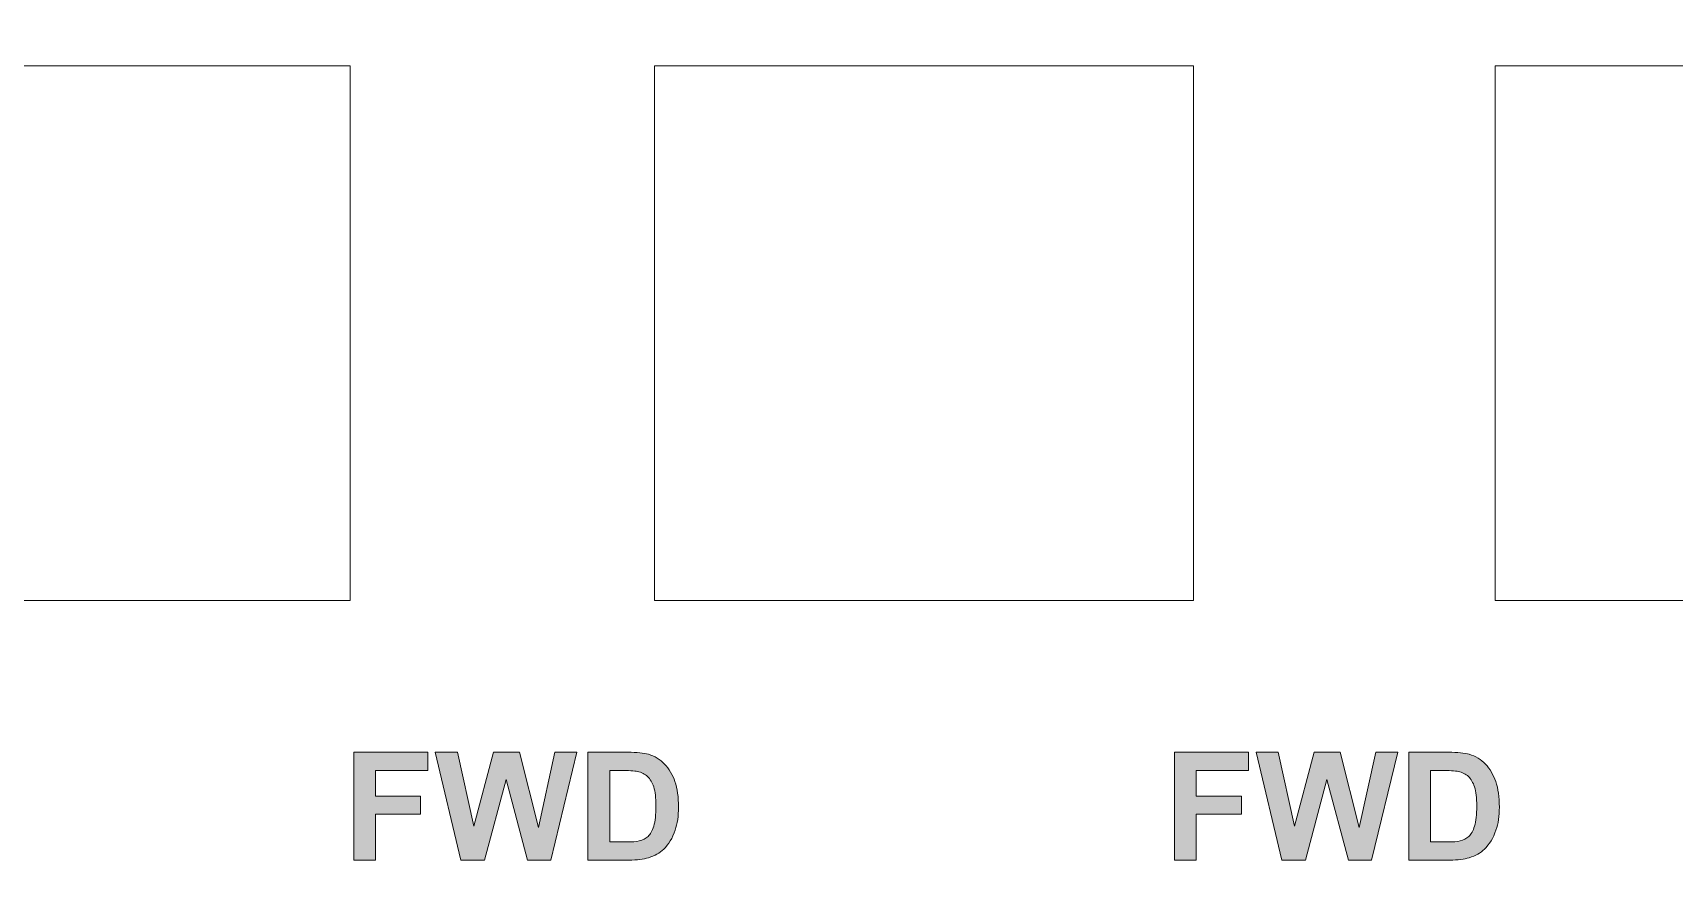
# Model space of a CAD drawing. Header units: inches. Extents: x -5.25 to 4.1, y -1.02 to 4.
# Drawn here: x 0.845 to 2.054, y 2.184 to 2.806 of the extents above; entities that cross this region are included whole.
import ezdxf

# ---------------------------------------------------------------- set-up
doc = ezdxf.new("R2010")
doc.units = ezdxf.units.IN
doc.header["$MEASUREMENT"] = 0
doc.layers.add('Layer 1', color=7, linetype='Continuous', lineweight=0)

# ---------------------------------------------------------------- blocks, each defined once
blk = doc.blocks.new('Block_21')
at = {"layer": 'Layer 1', "true_color": 0x231f20, "transparency": 33554687}
h = blk.add_hatch(color=250, dxfattribs=at)
h.dxf.hatch_style = 2
edge = h.paths.add_edge_path()
edge.add_spline(control_points=[(1.0816, 2.1968), (1.0816, 2.1968), (1.0816, 2.2763), (1.0816, 2.2763), (1.0816, 2.2763), (1.1361, 2.2763), (1.1361, 2.2763), (1.1361, 2.2763), (1.1361, 2.2629), (1.1361, 2.2629), (1.1361, 2.2629), (1.0976, 2.2629), (1.0976, 2.2629), (1.0976, 2.2629), (1.0976, 2.244), (1.0976, 2.244), (1.0976, 2.244), (1.1308, 2.244), (1.1308, 2.244), (1.1308, 2.244), (1.1308, 2.2306), (1.1308, 2.2306), (1.1308, 2.2306), (1.0976, 2.2306), (1.0976, 2.2306), (1.0976, 2.2306), (1.0976, 2.1968), (1.0976, 2.1968), (1.0976, 2.1968), (1.0816, 2.1968), (1.0816, 2.1968)], knot_values=[0, 0, 0, 0, 1, 1, 1, 2, 2, 2, 3, 3, 3, 4, 4, 4, 5, 5, 5, 6, 6, 6, 7, 7, 7, 8, 8, 8, 9, 9, 9, 10, 10, 10, 10], degree=3, periodic=0)
h = blk.add_hatch(color=250, dxfattribs=at)
h.dxf.hatch_style = 2
edge = h.paths.add_edge_path()
edge.add_spline(control_points=[(1.1606, 2.1968), (1.1606, 2.1968), (1.1416, 2.2763), (1.1416, 2.2763), (1.1416, 2.2763), (1.1581, 2.2763), (1.1581, 2.2763), (1.1581, 2.2763), (1.1701, 2.2217), (1.1701, 2.2217), (1.1701, 2.2217), (1.1846, 2.2763), (1.1846, 2.2763), (1.1846, 2.2763), (1.2037, 2.2763), (1.2037, 2.2763), (1.2037, 2.2763), (1.2176, 2.2208), (1.2176, 2.2208), (1.2176, 2.2208), (1.2298, 2.2763), (1.2298, 2.2763), (1.2298, 2.2763), (1.246, 2.2763), (1.246, 2.2763), (1.246, 2.2763), (1.2267, 2.1968), (1.2267, 2.1968), (1.2267, 2.1968), (1.2097, 2.1968), (1.2097, 2.1968), (1.2097, 2.1968), (1.1938, 2.2563), (1.1938, 2.2563), (1.1938, 2.2563), (1.178, 2.1968), (1.178, 2.1968), (1.178, 2.1968), (1.1606, 2.1968), (1.1606, 2.1968)], knot_values=[0, 0, 0, 0, 1, 1, 1, 2, 2, 2, 3, 3, 3, 4, 4, 4, 5, 5, 5, 6, 6, 6, 7, 7, 7, 8, 8, 8, 9, 9, 9, 10, 10, 10, 11, 11, 11, 12, 12, 12, 13, 13, 13, 13], degree=3, periodic=0)
h = blk.add_hatch(color=250, dxfattribs=at)
h.dxf.hatch_style = 2
edge = h.paths.add_edge_path()
edge.add_spline(control_points=[(1.2702, 2.2629), (1.2702, 2.2629), (1.2702, 2.2102), (1.2702, 2.2102), (1.2702, 2.2102), (1.2822, 2.2102), (1.2822, 2.2102), (1.2867, 2.2102), (1.2899, 2.2104), (1.2919, 2.211), (1.2945, 2.2116), (1.2967, 2.2127), (1.2984, 2.2143), (1.3001, 2.2158), (1.3015, 2.2184), (1.3026, 2.2219), (1.3037, 2.2255), (1.3042, 2.2304), (1.3042, 2.2365), (1.3042, 2.2427), (1.3037, 2.2474), (1.3026, 2.2507), (1.3015, 2.254), (1.3, 2.2565), (1.298, 2.2584), (1.2961, 2.2602), (1.2936, 2.2615), (1.2906, 2.2621), (1.2884, 2.2626), (1.284, 2.2629), (1.2774, 2.2629), (1.2774, 2.2629), (1.2702, 2.2629), (1.2702, 2.2629)], knot_values=[0, 0, 0, 0, 1, 1, 1, 2, 2, 2, 3, 3, 3, 4, 4, 4, 5, 5, 5, 6, 6, 6, 7, 7, 7, 8, 8, 8, 9, 9, 9, 10, 10, 10, 11, 11, 11, 11], degree=3, periodic=0)
edge = h.paths.add_edge_path()
edge.add_spline(control_points=[(1.2541, 2.2763), (1.2541, 2.2763), (1.2835, 2.2763), (1.2835, 2.2763), (1.2901, 2.2763), (1.2952, 2.2758), (1.2986, 2.2748), (1.3033, 2.2734), (1.3073, 2.271), (1.3106, 2.2675), (1.314, 2.264), (1.3165, 2.2597), (1.3182, 2.2546), (1.32, 2.2495), (1.3208, 2.2433), (1.3208, 2.2358), (1.3208, 2.2293), (1.32, 2.2236), (1.3184, 2.2189), (1.3164, 2.2131), (1.3136, 2.2084), (1.3099, 2.2048), (1.3071, 2.2021), (1.3033, 2.2), (1.2986, 2.1985), (1.295, 2.1974), (1.2903, 2.1968), (1.2844, 2.1968), (1.2844, 2.1968), (1.2541, 2.1968), (1.2541, 2.1968), (1.2541, 2.1968), (1.2541, 2.2763), (1.2541, 2.2763)], knot_values=[0, 0, 0, 0, 1, 1, 1, 2, 2, 2, 3, 3, 3, 4, 4, 4, 5, 5, 5, 6, 6, 6, 7, 7, 7, 8, 8, 8, 9, 9, 9, 10, 10, 10, 11, 11, 11, 11], degree=3, periodic=0)
at = {"layer": 'Layer 1'}
for points, knots in [([(1.0816, 2.1968), (1.0816, 2.1968), (1.0816, 2.2763), (1.0816, 2.2763), (1.0816, 2.2763), (1.1361, 2.2763), (1.1361, 2.2763), (1.1361, 2.2763), (1.1361, 2.2629), (1.1361, 2.2629), (1.1361, 2.2629), (1.0976, 2.2629), (1.0976, 2.2629), (1.0976, 2.2629), (1.0976, 2.244), (1.0976, 2.244), (1.0976, 2.244), (1.1308, 2.244), (1.1308, 2.244), (1.1308, 2.244), (1.1308, 2.2306), (1.1308, 2.2306), (1.1308, 2.2306), (1.0976, 2.2306), (1.0976, 2.2306), (1.0976, 2.2306), (1.0976, 2.1968), (1.0976, 2.1968), (1.0976, 2.1968), (1.0816, 2.1968), (1.0816, 2.1968)], [0, 0, 0, 0, 1, 1, 1, 2, 2, 2, 3, 3, 3, 4, 4, 4, 5, 5, 5, 6, 6, 6, 7, 7, 7, 8, 8, 8, 9, 9, 9, 10, 10, 10, 10]), ([(1.1606, 2.1968), (1.1606, 2.1968), (1.1416, 2.2763), (1.1416, 2.2763), (1.1416, 2.2763), (1.1581, 2.2763), (1.1581, 2.2763), (1.1581, 2.2763), (1.1701, 2.2217), (1.1701, 2.2217), (1.1701, 2.2217), (1.1846, 2.2763), (1.1846, 2.2763), (1.1846, 2.2763), (1.2037, 2.2763), (1.2037, 2.2763), (1.2037, 2.2763), (1.2176, 2.2208), (1.2176, 2.2208), (1.2176, 2.2208), (1.2298, 2.2763), (1.2298, 2.2763), (1.2298, 2.2763), (1.246, 2.2763), (1.246, 2.2763), (1.246, 2.2763), (1.2267, 2.1968), (1.2267, 2.1968), (1.2267, 2.1968), (1.2097, 2.1968), (1.2097, 2.1968), (1.2097, 2.1968), (1.1938, 2.2563), (1.1938, 2.2563), (1.1938, 2.2563), (1.178, 2.1968), (1.178, 2.1968), (1.178, 2.1968), (1.1606, 2.1968), (1.1606, 2.1968)], [0, 0, 0, 0, 1, 1, 1, 2, 2, 2, 3, 3, 3, 4, 4, 4, 5, 5, 5, 6, 6, 6, 7, 7, 7, 8, 8, 8, 9, 9, 9, 10, 10, 10, 11, 11, 11, 12, 12, 12, 13, 13, 13, 13]), ([(1.2541, 2.2763), (1.2541, 2.2763), (1.2835, 2.2763), (1.2835, 2.2763), (1.2901, 2.2763), (1.2952, 2.2758), (1.2986, 2.2748), (1.3033, 2.2734), (1.3073, 2.271), (1.3106, 2.2675), (1.314, 2.264), (1.3165, 2.2597), (1.3182, 2.2546), (1.32, 2.2495), (1.3208, 2.2433), (1.3208, 2.2358), (1.3208, 2.2293), (1.32, 2.2236), (1.3184, 2.2189), (1.3164, 2.2131), (1.3136, 2.2084), (1.3099, 2.2048), (1.3071, 2.2021), (1.3033, 2.2), (1.2986, 2.1985), (1.295, 2.1974), (1.2903, 2.1968), (1.2844, 2.1968), (1.2844, 2.1968), (1.2541, 2.1968), (1.2541, 2.1968), (1.2541, 2.1968), (1.2541, 2.2763), (1.2541, 2.2763)], [0, 0, 0, 0, 1, 1, 1, 2, 2, 2, 3, 3, 3, 4, 4, 4, 5, 5, 5, 6, 6, 6, 7, 7, 7, 8, 8, 8, 9, 9, 9, 10, 10, 10, 11, 11, 11, 11]), ([(1.2702, 2.2629), (1.2702, 2.2629), (1.2702, 2.2102), (1.2702, 2.2102), (1.2702, 2.2102), (1.2822, 2.2102), (1.2822, 2.2102), (1.2867, 2.2102), (1.2899, 2.2104), (1.2919, 2.211), (1.2945, 2.2116), (1.2967, 2.2127), (1.2984, 2.2143), (1.3001, 2.2158), (1.3015, 2.2184), (1.3026, 2.2219), (1.3037, 2.2255), (1.3042, 2.2304), (1.3042, 2.2365), (1.3042, 2.2427), (1.3037, 2.2474), (1.3026, 2.2507), (1.3015, 2.254), (1.3, 2.2565), (1.298, 2.2584), (1.2961, 2.2602), (1.2936, 2.2615), (1.2906, 2.2621), (1.2884, 2.2626), (1.284, 2.2629), (1.2774, 2.2629), (1.2774, 2.2629), (1.2702, 2.2629), (1.2702, 2.2629)], [0, 0, 0, 0, 1, 1, 1, 2, 2, 2, 3, 3, 3, 4, 4, 4, 5, 5, 5, 6, 6, 6, 7, 7, 7, 8, 8, 8, 9, 9, 9, 10, 10, 10, 11, 11, 11, 11])]:
    blk.add_open_spline(points, degree=3, knots=knots, dxfattribs=at)
blk = doc.blocks.new('Block_23')
at = {"layer": 'Layer 1', "true_color": 0x231f20, "transparency": 33554687}
h = blk.add_hatch(color=250, dxfattribs=at)
h.dxf.hatch_style = 2
edge = h.paths.add_edge_path()
edge.add_spline(control_points=[(1.6861, 2.1968), (1.6861, 2.1968), (1.6861, 2.2763), (1.6861, 2.2763), (1.6861, 2.2763), (1.7406, 2.2763), (1.7406, 2.2763), (1.7406, 2.2763), (1.7406, 2.2629), (1.7406, 2.2629), (1.7406, 2.2629), (1.7022, 2.2629), (1.7022, 2.2629), (1.7022, 2.2629), (1.7022, 2.244), (1.7022, 2.244), (1.7022, 2.244), (1.7354, 2.244), (1.7354, 2.244), (1.7354, 2.244), (1.7354, 2.2306), (1.7354, 2.2306), (1.7354, 2.2306), (1.7022, 2.2306), (1.7022, 2.2306), (1.7022, 2.2306), (1.7022, 2.1968), (1.7022, 2.1968), (1.7022, 2.1968), (1.6861, 2.1968), (1.6861, 2.1968)], knot_values=[0, 0, 0, 0, 1, 1, 1, 2, 2, 2, 3, 3, 3, 4, 4, 4, 5, 5, 5, 6, 6, 6, 7, 7, 7, 8, 8, 8, 9, 9, 9, 10, 10, 10, 10], degree=3, periodic=0)
h = blk.add_hatch(color=250, dxfattribs=at)
h.dxf.hatch_style = 2
edge = h.paths.add_edge_path()
edge.add_spline(control_points=[(1.7652, 2.1968), (1.7652, 2.1968), (1.7462, 2.2763), (1.7462, 2.2763), (1.7462, 2.2763), (1.7626, 2.2763), (1.7626, 2.2763), (1.7626, 2.2763), (1.7746, 2.2217), (1.7746, 2.2217), (1.7746, 2.2217), (1.7891, 2.2763), (1.7891, 2.2763), (1.7891, 2.2763), (1.8082, 2.2763), (1.8082, 2.2763), (1.8082, 2.2763), (1.8222, 2.2208), (1.8222, 2.2208), (1.8222, 2.2208), (1.8344, 2.2763), (1.8344, 2.2763), (1.8344, 2.2763), (1.8506, 2.2763), (1.8506, 2.2763), (1.8506, 2.2763), (1.8312, 2.1968), (1.8312, 2.1968), (1.8312, 2.1968), (1.8142, 2.1968), (1.8142, 2.1968), (1.8142, 2.1968), (1.7984, 2.2563), (1.7984, 2.2563), (1.7984, 2.2563), (1.7826, 2.1968), (1.7826, 2.1968), (1.7826, 2.1968), (1.7652, 2.1968), (1.7652, 2.1968)], knot_values=[0, 0, 0, 0, 1, 1, 1, 2, 2, 2, 3, 3, 3, 4, 4, 4, 5, 5, 5, 6, 6, 6, 7, 7, 7, 8, 8, 8, 9, 9, 9, 10, 10, 10, 11, 11, 11, 12, 12, 12, 13, 13, 13, 13], degree=3, periodic=0)
h = blk.add_hatch(color=250, dxfattribs=at)
h.dxf.hatch_style = 2
edge = h.paths.add_edge_path()
edge.add_spline(control_points=[(1.8748, 2.2629), (1.8748, 2.2629), (1.8748, 2.2102), (1.8748, 2.2102), (1.8748, 2.2102), (1.8867, 2.2102), (1.8867, 2.2102), (1.8912, 2.2102), (1.8945, 2.2104), (1.8965, 2.211), (1.8991, 2.2116), (1.9012, 2.2127), (1.9029, 2.2143), (1.9047, 2.2158), (1.9061, 2.2184), (1.9071, 2.2219), (1.9082, 2.2255), (1.9088, 2.2304), (1.9088, 2.2365), (1.9088, 2.2427), (1.9082, 2.2474), (1.9071, 2.2507), (1.9061, 2.254), (1.9045, 2.2565), (1.9026, 2.2584), (1.9006, 2.2602), (1.8982, 2.2615), (1.8952, 2.2621), (1.8929, 2.2626), (1.8885, 2.2629), (1.882, 2.2629), (1.882, 2.2629), (1.8748, 2.2629), (1.8748, 2.2629)], knot_values=[0, 0, 0, 0, 1, 1, 1, 2, 2, 2, 3, 3, 3, 4, 4, 4, 5, 5, 5, 6, 6, 6, 7, 7, 7, 8, 8, 8, 9, 9, 9, 10, 10, 10, 11, 11, 11, 11], degree=3, periodic=0)
edge = h.paths.add_edge_path()
edge.add_spline(control_points=[(1.8587, 2.2763), (1.8587, 2.2763), (1.888, 2.2763), (1.888, 2.2763), (1.8947, 2.2763), (1.8997, 2.2758), (1.9032, 2.2748), (1.9079, 2.2734), (1.9118, 2.271), (1.9152, 2.2675), (1.9185, 2.264), (1.921, 2.2597), (1.9228, 2.2546), (1.9245, 2.2495), (1.9254, 2.2433), (1.9254, 2.2358), (1.9254, 2.2293), (1.9246, 2.2236), (1.9229, 2.2189), (1.9209, 2.2131), (1.9181, 2.2084), (1.9144, 2.2048), (1.9116, 2.2021), (1.9079, 2.2), (1.9031, 2.1985), (1.8996, 2.1974), (1.8948, 2.1968), (1.8889, 2.1968), (1.8889, 2.1968), (1.8587, 2.1968), (1.8587, 2.1968), (1.8587, 2.1968), (1.8587, 2.2763), (1.8587, 2.2763)], knot_values=[0, 0, 0, 0, 1, 1, 1, 2, 2, 2, 3, 3, 3, 4, 4, 4, 5, 5, 5, 6, 6, 6, 7, 7, 7, 8, 8, 8, 9, 9, 9, 10, 10, 10, 11, 11, 11, 11], degree=3, periodic=0)
at = {"layer": 'Layer 1'}
for points, knots in [([(1.6861, 2.1968), (1.6861, 2.1968), (1.6861, 2.2763), (1.6861, 2.2763), (1.6861, 2.2763), (1.7406, 2.2763), (1.7406, 2.2763), (1.7406, 2.2763), (1.7406, 2.2629), (1.7406, 2.2629), (1.7406, 2.2629), (1.7022, 2.2629), (1.7022, 2.2629), (1.7022, 2.2629), (1.7022, 2.244), (1.7022, 2.244), (1.7022, 2.244), (1.7354, 2.244), (1.7354, 2.244), (1.7354, 2.244), (1.7354, 2.2306), (1.7354, 2.2306), (1.7354, 2.2306), (1.7022, 2.2306), (1.7022, 2.2306), (1.7022, 2.2306), (1.7022, 2.1968), (1.7022, 2.1968), (1.7022, 2.1968), (1.6861, 2.1968), (1.6861, 2.1968)], [0, 0, 0, 0, 1, 1, 1, 2, 2, 2, 3, 3, 3, 4, 4, 4, 5, 5, 5, 6, 6, 6, 7, 7, 7, 8, 8, 8, 9, 9, 9, 10, 10, 10, 10]), ([(1.7652, 2.1968), (1.7652, 2.1968), (1.7462, 2.2763), (1.7462, 2.2763), (1.7462, 2.2763), (1.7626, 2.2763), (1.7626, 2.2763), (1.7626, 2.2763), (1.7746, 2.2217), (1.7746, 2.2217), (1.7746, 2.2217), (1.7891, 2.2763), (1.7891, 2.2763), (1.7891, 2.2763), (1.8082, 2.2763), (1.8082, 2.2763), (1.8082, 2.2763), (1.8222, 2.2208), (1.8222, 2.2208), (1.8222, 2.2208), (1.8344, 2.2763), (1.8344, 2.2763), (1.8344, 2.2763), (1.8506, 2.2763), (1.8506, 2.2763), (1.8506, 2.2763), (1.8312, 2.1968), (1.8312, 2.1968), (1.8312, 2.1968), (1.8142, 2.1968), (1.8142, 2.1968), (1.8142, 2.1968), (1.7984, 2.2563), (1.7984, 2.2563), (1.7984, 2.2563), (1.7826, 2.1968), (1.7826, 2.1968), (1.7826, 2.1968), (1.7652, 2.1968), (1.7652, 2.1968)], [0, 0, 0, 0, 1, 1, 1, 2, 2, 2, 3, 3, 3, 4, 4, 4, 5, 5, 5, 6, 6, 6, 7, 7, 7, 8, 8, 8, 9, 9, 9, 10, 10, 10, 11, 11, 11, 12, 12, 12, 13, 13, 13, 13]), ([(1.8587, 2.2763), (1.8587, 2.2763), (1.888, 2.2763), (1.888, 2.2763), (1.8947, 2.2763), (1.8997, 2.2758), (1.9032, 2.2748), (1.9079, 2.2734), (1.9118, 2.271), (1.9152, 2.2675), (1.9185, 2.264), (1.921, 2.2597), (1.9228, 2.2546), (1.9245, 2.2495), (1.9254, 2.2433), (1.9254, 2.2358), (1.9254, 2.2293), (1.9246, 2.2236), (1.9229, 2.2189), (1.9209, 2.2131), (1.9181, 2.2084), (1.9144, 2.2048), (1.9116, 2.2021), (1.9079, 2.2), (1.9031, 2.1985), (1.8996, 2.1974), (1.8948, 2.1968), (1.8889, 2.1968), (1.8889, 2.1968), (1.8587, 2.1968), (1.8587, 2.1968), (1.8587, 2.1968), (1.8587, 2.2763), (1.8587, 2.2763)], [0, 0, 0, 0, 1, 1, 1, 2, 2, 2, 3, 3, 3, 4, 4, 4, 5, 5, 5, 6, 6, 6, 7, 7, 7, 8, 8, 8, 9, 9, 9, 10, 10, 10, 11, 11, 11, 11]), ([(1.8748, 2.2629), (1.8748, 2.2629), (1.8748, 2.2102), (1.8748, 2.2102), (1.8748, 2.2102), (1.8867, 2.2102), (1.8867, 2.2102), (1.8912, 2.2102), (1.8945, 2.2104), (1.8965, 2.211), (1.8991, 2.2116), (1.9012, 2.2127), (1.9029, 2.2143), (1.9047, 2.2158), (1.9061, 2.2184), (1.9071, 2.2219), (1.9082, 2.2255), (1.9088, 2.2304), (1.9088, 2.2365), (1.9088, 2.2427), (1.9082, 2.2474), (1.9071, 2.2507), (1.9061, 2.254), (1.9045, 2.2565), (1.9026, 2.2584), (1.9006, 2.2602), (1.8982, 2.2615), (1.8952, 2.2621), (1.8929, 2.2626), (1.8885, 2.2629), (1.882, 2.2629), (1.882, 2.2629), (1.8748, 2.2629), (1.8748, 2.2629)], [0, 0, 0, 0, 1, 1, 1, 2, 2, 2, 3, 3, 3, 4, 4, 4, 5, 5, 5, 6, 6, 6, 7, 7, 7, 8, 8, 8, 9, 9, 9, 10, 10, 10, 11, 11, 11, 11])]:
    blk.add_open_spline(points, degree=3, knots=knots, dxfattribs=at)

msp = doc.modelspace()

# ---------------------------------------------------------------- linework, layer by layer
at = {"layer": 'Layer 1', "color": 250, "lineweight": 0, "true_color": 0x231f20}
for points, knots in [([(3.9775, 2.782), (3.9775, 2.782), (3.9775, 4), (3.9775, 4), (3.9775, 4), (-0.3625, 4), (-0.3625, 4), (-0.3625, 4), (-0.3625, 2.782), (-0.3625, 2.782), (-0.3625, 2.782), (-0.1625, 2.782), (-0.1625, 2.782), (-0.1625, 2.782), (-0.1625, 2.388), (-0.1625, 2.388), (-0.1625, 2.388), (-0.3625, 2.388), (-0.3625, 2.388), (-0.3625, 2.388), (-0.3625, 1.544), (-0.3625, 1.544), (-0.3625, 1.544), (-0.1625, 1.544), (-0.1625, 1.544), (-0.1625, 1.544), (-0.1637, 1.1414), (-0.1637, 1.1414), (-0.1637, 1.1414), (-0.3637, 1.1414), (-0.3637, 1.1414), (-0.3637, 1.1414), (-0.3625, 0.4), (-0.3625, 0.4), (-0.3625, 0.4), (3.9775, 0.4), (3.9775, 0.4), (3.9775, 0.4), (3.9775, 1.616), (3.9775, 1.616), (3.9775, 1.616), (4.1025, 1.616), (4.1025, 1.616), (4.1025, 1.616), (4.1025, 2.782), (4.1025, 2.782), (4.1025, 2.782), (3.9775, 2.782), (3.9775, 2.782)], [0, 0, 0, 0, 1, 1, 1, 2, 2, 2, 3, 3, 3, 4, 4, 4, 5, 5, 5, 6, 6, 6, 7, 7, 7, 8, 8, 8, 9, 9, 9, 10, 10, 10, 11, 11, 11, 12, 12, 12, 13, 13, 13, 14, 14, 14, 15, 15, 15, 16, 16, 16, 16]), ([(0.6819, 2.388), (0.6819, 2.388), (0.6819, 2.782), (0.6819, 2.782), (0.6819, 2.782), (1.0789, 2.782), (1.0789, 2.782), (1.0789, 2.782), (1.0789, 2.388), (1.0789, 2.388), (1.0789, 2.388), (0.6819, 2.388), (0.6819, 2.388)], [0, 0, 0, 0, 1, 1, 1, 2, 2, 2, 3, 3, 3, 4, 4, 4, 4]), ([(1.3031, 2.388), (1.3031, 2.388), (1.3031, 2.782), (1.3031, 2.782), (1.3031, 2.782), (1.7001, 2.782), (1.7001, 2.782), (1.7001, 2.782), (1.7001, 2.388), (1.7001, 2.388), (1.7001, 2.388), (1.3031, 2.388), (1.3031, 2.388)], [0, 0, 0, 0, 1, 1, 1, 2, 2, 2, 3, 3, 3, 4, 4, 4, 4]), ([(1.9223, 2.388), (1.9223, 2.388), (1.9223, 2.782), (1.9223, 2.782), (1.9223, 2.782), (2.3193, 2.782), (2.3193, 2.782), (2.3193, 2.782), (2.3193, 2.388), (2.3193, 2.388), (2.3193, 2.388), (1.9223, 2.388), (1.9223, 2.388)], [0, 0, 0, 0, 1, 1, 1, 2, 2, 2, 3, 3, 3, 4, 4, 4, 4])]:
    msp.add_open_spline(points, degree=3, knots=knots, dxfattribs=at)

# ---------------------------------------------------------------- block references
at = {"layer": 'Layer 1'}
for name in ['Block_21', 'Block_23']:
    msp.add_blockref(name, (0, 0), dxfattribs=at)

doc.saveas('drawing.dxf')
